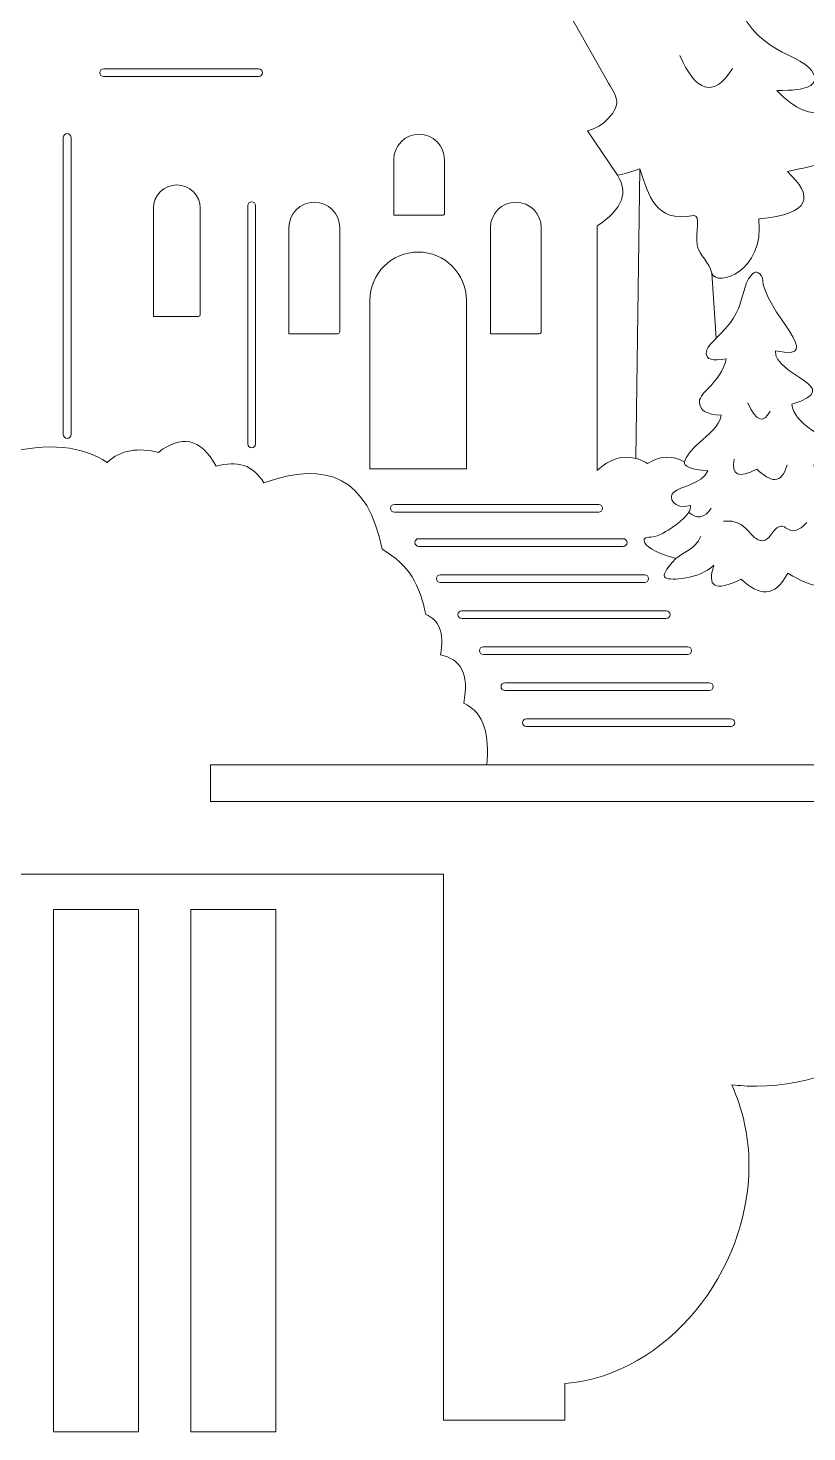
# Model space of a CAD drawing. Header units: centimetres. Extents: x -43.7 to 26.8, y -16.3 to 6.4.
# Drawn here: x -14.14 to -7.73, y -16.2 to -4.64 of the extents above; entities that cross this region are included whole.
import ezdxf

# ---------------------------------------------------------------- set-up
doc = ezdxf.new("R2010")
doc.units = ezdxf.units.CM
doc.header["$MEASUREMENT"] = 0
doc.layers.add('layer 1', color=7, linetype='Continuous')

msp = doc.modelspace()

# ---------------------------------------------------------------- linework, layer by layer
at = {"layer": 'layer 1', "color": 250, "lineweight": 9}
for points, knots in [([(-7.13619, -10.70482), (-7.08694, -10.60041), (-7.07015, -10.50049), (-7.0832, -10.4047), (-7.0832, -10.4047), (-7.11152, -10.19687), (-7.28037, -10.00849), (-7.56307, -9.8359), (-7.56307, -9.8359), (-7.228, -9.73924), (-7.02842, -9.59238), (-7.14502, -9.32841), (-7.14502, -9.32841), (-6.54211, -8.73425), (-6.83164, -8.44119), (-7.62714, -8.31692), (-7.62714, -8.31692), (-7.64988, -8.29045), (-7.66471, -8.26308), (-7.66791, -8.23271), (-7.66791, -8.23271), (-7.50252, -8.21709), (-7.46932, -8.1709), (-7.49813, -8.11039), (-7.49813, -8.11039), (-7.55072, -7.9999), (-7.83873, -7.9059), (-7.84908, -7.73427), (-7.84908, -7.73427), (-7.39026, -7.59326), (-8.00174, -7.50117), (-7.98484, -7.29525), (-7.98484, -7.29525), (-7.54148, -7.38919), (-8.08574, -6.97326), (-8.09258, -6.69413), (-8.09258, -6.69413), (-8.12223, -6.63786), (-8.15336, -6.63484), (-8.18564, -6.67378), (-8.18564, -6.67378), (-8.24743, -6.74832), (-8.24994, -6.85813), (-8.29207, -6.95112), (-8.29207, -6.95112), (-8.34309, -7.06372), (-8.41459, -7.13351), (-8.47367, -7.19191), (-8.47367, -7.19191), (-8.47367, -7.19191), (-8.50882, -6.65647), (-8.50882, -6.65647), (-8.50882, -6.65647), (-8.46732, -6.77253), (-8.0739, -6.64626), (-8.12236, -6.20923), (-8.12236, -6.20923), (-7.68177, -6.16717), (-7.67122, -6.02047), (-7.88686, -5.81874), (-7.88686, -5.81874), (-7.48783, -5.73701), (-7.22957, -5.65054), (-7.09393, -5.56247), (-7.09393, -5.56247), (-6.87348, -5.41936), (-6.99505, -5.20085), (-7.21278, -5.2419), (-7.21278, -5.2419), (-7.45481, -5.28751), (-7.67426, -5.48012), (-7.97389, -5.15103), (-7.97389, -5.15103), (-7.70873, -5.15631), (-7.63879, -5.103), (-7.6687, -5.01973), (-7.6687, -5.01973), (-7.73065, -4.84726), (-8.23187, -4.83771), (-8.29256, -4.37088), (-8.29256, -4.37088), (-7.90372, -4.58612), (-7.59962, -4.54456), (-7.49249, -4.50158), (-7.49249, -4.50158), (-7.38949, -4.46027), (-7.43712, -4.33725), (-7.64447, -4.12761), (-7.64447, -4.12761), (-6.48423, -4.48449), (-6.71468, -3.78945), (-6.78239, -3.70029), (-6.78239, -3.70029), (-6.91197, -3.52965), (-7.62836, -4.02349), (-8.10102, -3.34166), (-8.10102, -3.34166), (-7.88355, -3.30783), (-7.77935, -3.24908), (-7.75195, -3.17343), (-7.75195, -3.17343), (-7.68399, -2.98582), (-8.24431, -3.2313), (-8.40874, -2.42127), (-8.40874, -2.42127), (-8.24277, -2.5167), (-8.11509, -2.49633), (-8.036, -2.32903), (-8.036, -2.32903), (-7.85675, -2.53456), (-7.61935, -2.55841), (-7.56383, -2.51461), (-7.56383, -2.51461), (-7.51505, -2.47612), (-7.68495, -2.29564), (-7.68587, -2.12071), (-7.68587, -2.12071), (-6.96817, -2.59138), (-6.96329, -2.0568), (-7.0572, -1.92287), (-7.0572, -1.92287), (-7.24908, -1.64923), (-7.85615, -2.18352), (-8.59817, -0.9482), (-8.59817, -0.9482), (-8.4549, -1.00989), (-8.35661, -1.01257), (-8.35399, -0.88973), (-8.35399, -0.88973), (-8.06761, -0.89823), (-7.99079, -0.83385), (-8.02242, -0.73175), (-8.02242, -0.73175), (-8.08919, -0.51635), (-8.56444, -0.74054), (-8.72196, 0.08813), (-8.72196, 0.08813), (-8.57914, 0.05173), (-8.50474, 0.07192), (-8.47664, 0.13041), (-8.47664, 0.13041), (-8.3744, 0.34328), (-8.94628, 0.38753), (-8.94312, 1.40864), (-8.94312, 1.40864), (-8.95485, 1.70993), (-8.9966, 1.9103), (-9.03772, 2.02707), (-9.03772, 2.02707), (-9.03772, 2.02707), (-8.38812, 2.71274), (-8.38812, 2.71274), (-8.38812, 2.71274), (-8.38812, 2.71274), (-8.03247, 2.27125), (-8.03247, 2.27125), (-8.03247, 2.27125), (-8.01847, 2.25388), (-7.9957, 2.24791), (-7.97498, 2.25619), (-7.97498, 2.25619), (-7.95426, 2.26447), (-7.94187, 2.28448), (-7.9437, 2.30672), (-7.9437, 2.30672), (-7.9437, 2.30672), (-7.98932, 2.86159), (-7.98932, 2.86159), (-7.98932, 2.86159), (-7.98932, 2.86159), (-6.76675, 2.79913), (-6.76675, 2.79913), (-6.76675, 2.79913), (-6.74545, 2.79804), (-6.72666, 2.80974), (-6.71825, 2.82934), (-6.71825, 2.82934), (-6.70984, 2.84894), (-6.7143, 2.87063), (-6.72977, 2.88532), (-6.72977, 2.88532), (-6.72977, 2.88532), (-7.62331, 3.73385), (-7.62331, 3.73385), (-7.62331, 3.73385), (-7.62331, 3.73385), (-7.17716, 4.09325), (-7.17716, 4.09325), (-7.17716, 4.09325), (-7.15979, 4.10725), (-7.15382, 4.13002), (-7.1621, 4.15074), (-7.1621, 4.15074), (-7.17038, 4.17146), (-7.19039, 4.18385), (-7.21263, 4.18202), (-7.21263, 4.18202), (-7.21263, 4.18202), (-7.7836, 4.13507), (-7.7836, 4.13507), (-7.7836, 4.13507), (-7.7836, 4.13507), (-7.72073, 5.36569), (-7.72073, 5.36569), (-7.72073, 5.36569), (-7.71964, 5.38699), (-7.73134, 5.40578), (-7.75094, 5.41419), (-7.75094, 5.41419), (-7.77055, 5.4226), (-7.79223, 5.41814), (-7.80692, 5.40267), (-7.80692, 5.40267), (-7.80692, 5.40267), (-8.64988, 4.51499), (-8.64988, 4.51499), (-8.64988, 4.51499), (-8.64988, 4.51499), (-8.99916, 4.94856), (-8.99916, 4.94856), (-8.99916, 4.94856), (-9.01316, 4.96593), (-9.03593, 4.9719), (-9.05665, 4.96362), (-9.05665, 4.96362), (-9.07737, 4.95534), (-9.08976, 4.93533), (-9.08793, 4.91309), (-9.08793, 4.91309), (-9.08793, 4.91309), (-9.07605, 4.76867), (-9.07605, 4.76867), (-9.07605, 4.76867), (-9.51123, 5.35086), (-10.35976, 5.61672), (-10.9737, 5.14786), (-10.9737, 5.14786), (-11.15859, 5.79173), (-11.75188, 6.26284), (-12.45522, 6.26284), (-12.45522, 6.26284), (-12.99052, 6.26284), (-13.46207, 5.98993), (-13.73834, 5.57568), (-13.73834, 5.57568), (-14.00209, 6.04649), (-14.50581, 6.3647), (-15.08386, 6.3647), (-15.08386, 6.3647), (-15.70966, 6.3647), (-16.24834, 5.99171), (-16.48973, 5.45593), (-16.48973, 5.45593), (-16.7554, 5.67334), (-17.09503, 5.80378), (-17.46512, 5.80378), (-17.46512, 5.80378), (-18.19299, 5.80378), (-18.803, 5.2992), (-18.96447, 4.62076), (-18.96447, 4.62076), (-19.19238, 4.75385), (-19.45756, 4.83011), (-19.74054, 4.83011), (-19.74054, 4.83011), (-20.57168, 4.83011), (-21.24915, 4.1722), (-21.28059, 3.34874), (-21.28059, 3.34874), (-21.3891, 3.37194), (-21.50168, 3.38416), (-21.61711, 3.38416), (-21.61711, 3.38416), (-22.50153, 3.38416), (-23.21849, 2.6672), (-23.21849, 1.78276), (-23.21849, 1.78276), (-23.21849, 1.60683), (-23.19012, 1.43752), (-23.13771, 1.27918), (-23.13771, 1.27918), (-23.9828, 1.23521), (-24.65451, 0.53605), (-24.65451, -0.32002), (-24.65451, -0.32002), (-24.65451, -0.56837), (-24.59797, -0.80353), (-24.49707, -1.0133), (-24.49707, -1.0133), (-25.0233, -1.2757), (-25.38477, -1.81927), (-25.38477, -2.44727), (-25.38477, -2.44727), (-25.38477, -2.89675), (-25.19958, -3.30299), (-24.90135, -3.59383), (-24.90135, -3.59383), (-25.28564, -3.8923), (-25.53293, -4.35882), (-25.53293, -4.88311), (-25.53293, -4.88311), (-25.53293, -5.42692), (-25.26686, -5.9086), (-24.85781, -6.20504), (-24.85781, -6.20504), (-25.10595, -6.49124), (-25.25612, -6.86473), (-25.25612, -7.27329), (-25.25612, -7.27329), (-25.25612, -7.95811), (-24.83419, -8.54438), (-24.23611, -8.78631), (-24.23611, -8.78631), (-24.38639, -9.03321), (-24.47295, -9.32319), (-24.47295, -9.63338), (-24.47295, -9.63338), (-24.47295, -10.50306), (-23.79247, -11.2138), (-22.93491, -11.26222), (-22.93491, -11.26222), (-22.98525, -11.41933), (-23.01244, -11.5868), (-23.01244, -11.76063), (-23.01244, -11.76063), (-23.01244, -12.66167), (-22.28201, -13.3921), (-21.38097, -13.3921), (-21.38097, -13.3921), (-21.30001, -13.3921), (-21.22042, -13.3862), (-21.14263, -13.37482), (-21.14263, -13.37482), (-21.06519, -14.20379), (-20.36751, -14.85261), (-19.5183, -14.85261), (-19.5183, -14.85261), (-19.2927, -14.85261), (-19.07779, -14.80682), (-18.88237, -14.72404), (-18.88237, -14.72404), (-18.75287, -15.20729), (-18.40701, -15.60205), (-17.95497, -15.7981), (-17.95497, -15.7981), (-17.95497, -15.7981), (-17.95497, -16.0981), (-17.95497, -16.0981), (-17.95497, -16.0981), (-17.95497, -16.0981), (-16.95497, -16.0981), (-16.95497, -16.0981), (-16.95497, -16.0981), (-16.95497, -16.0981), (-16.95497, -15.7981), (-16.95497, -15.7981), (-16.95497, -15.7981), (-16.95497, -15.7981), (-16.95497, -11.60482), (-16.95497, -11.60482), (-16.95497, -11.60482), (-16.95497, -11.60482), (-10.71826, -11.60482), (-10.71826, -11.60482), (-10.71826, -11.60482), (-10.71826, -11.60482), (-10.71826, -15.7981), (-10.71826, -15.7981), (-10.71826, -15.7981), (-10.71826, -15.7981), (-10.71826, -16.0981), (-10.71826, -16.0981), (-10.71826, -16.0981), (-10.71826, -16.0981), (-9.71826, -16.0981), (-9.71826, -16.0981), (-9.71826, -16.0981), (-9.71826, -16.0981), (-9.71826, -15.7981), (-9.71826, -15.7981), (-9.71826, -15.7981), (-8.87058, -15.7267), (-8.20304, -14.86689), (-8.20304, -14.00429), (-8.20304, -14.00429), (-8.20304, -13.76661), (-8.25387, -13.54079), (-8.34524, -13.33713), (-8.34524, -13.33713), (-8.2784, -13.34546), (-8.2103, -13.34977), (-8.1412, -13.34977), (-8.1412, -13.34977), (-7.24014, -13.34977), (-6.50971, -12.61934), (-6.50971, -11.71828), (-6.50971, -11.71828), (-6.50971, -11.46243), (-6.56861, -11.22034), (-6.67357, -11.00482), (-6.67357, -11.00482), (-6.67357, -11.00482), (-12.63609, -11.00482), (-12.63609, -11.00482), (-12.63609, -11.00482), (-12.63609, -11.00482), (-12.63609, -10.70482), (-12.63609, -10.70482), (-12.63609, -10.70482), (-12.63609, -10.70482), (-7.13619, -10.70482), (-7.13619, -10.70482)], [0, 0, 0, 0, 0.00961538, 0.00961538, 0.00961538, 0.00961538, 0.01923077, 0.01923077, 0.01923077, 0.01923077, 0.02884615, 0.02884615, 0.02884615, 0.02884615, 0.03846154, 0.03846154, 0.03846154, 0.03846154, 0.04807692, 0.04807692, 0.04807692, 0.04807692, 0.05769231, 0.05769231, 0.05769231, 0.05769231, 0.06730769, 0.06730769, 0.06730769, 0.06730769, 0.07692308, 0.07692308, 0.07692308, 0.07692308, 0.08653846, 0.08653846, 0.08653846, 0.08653846, 0.09615385, 0.09615385, 0.09615385, 0.09615385, 0.10576923, 0.10576923, 0.10576923, 0.10576923, 0.11538462, 0.11538462, 0.11538462, 0.11538462, 0.125, 0.125, 0.125, 0.125, 0.13461538, 0.13461538, 0.13461538, 0.13461538, 0.14423077, 0.14423077, 0.14423077, 0.14423077, 0.15384615, 0.15384615, 0.15384615, 0.15384615, 0.16346154, 0.16346154, 0.16346154, 0.16346154, 0.17307692, 0.17307692, 0.17307692, 0.17307692, 0.18269231, 0.18269231, 0.18269231, 0.18269231, 0.19230769, 0.19230769, 0.19230769, 0.19230769, 0.20192308, 0.20192308, 0.20192308, 0.20192308, 0.21153846, 0.21153846, 0.21153846, 0.21153846, 0.22115385, 0.22115385, 0.22115385, 0.22115385, 0.23076923, 0.23076923, 0.23076923, 0.23076923, 0.24038462, 0.24038462, 0.24038462, 0.24038462, 0.25, 0.25, 0.25, 0.25, 0.25961538, 0.25961538, 0.25961538, 0.25961538, 0.26923077, 0.26923077, 0.26923077, 0.26923077, 0.27884615, 0.27884615, 0.27884615, 0.27884615, 0.28846154, 0.28846154, 0.28846154, 0.28846154, 0.29807692, 0.29807692, 0.29807692, 0.29807692, 0.30769231, 0.30769231, 0.30769231, 0.30769231, 0.31730769, 0.31730769, 0.31730769, 0.31730769, 0.32692308, 0.32692308, 0.32692308, 0.32692308, 0.33653846, 0.33653846, 0.33653846, 0.33653846, 0.34615385, 0.34615385, 0.34615385, 0.34615385, 0.35576923, 0.35576923, 0.35576923, 0.35576923, 0.36538462, 0.36538462, 0.36538462, 0.36538462, 0.375, 0.375, 0.375, 0.375, 0.38461538, 0.38461538, 0.38461538, 0.38461538, 0.39423077, 0.39423077, 0.39423077, 0.39423077, 0.40384615, 0.40384615, 0.40384615, 0.40384615, 0.41346154, 0.41346154, 0.41346154, 0.41346154, 0.42307692, 0.42307692, 0.42307692, 0.42307692, 0.43269231, 0.43269231, 0.43269231, 0.43269231, 0.44230769, 0.44230769, 0.44230769, 0.44230769, 0.45192308, 0.45192308, 0.45192308, 0.45192308, 0.46153846, 0.46153846, 0.46153846, 0.46153846, 0.47115385, 0.47115385, 0.47115385, 0.47115385, 0.48076923, 0.48076923, 0.48076923, 0.48076923, 0.49038462, 0.49038462, 0.49038462, 0.49038462, 0.5, 0.5, 0.5, 0.5, 0.50961538, 0.50961538, 0.50961538, 0.50961538, 0.51923077, 0.51923077, 0.51923077, 0.51923077, 0.52884615, 0.52884615, 0.52884615, 0.52884615, 0.53846154, 0.53846154, 0.53846154, 0.53846154, 0.54807692, 0.54807692, 0.54807692, 0.54807692, 0.55769231, 0.55769231, 0.55769231, 0.55769231, 0.56730769, 0.56730769, 0.56730769, 0.56730769, 0.57692308, 0.57692308, 0.57692308, 0.57692308, 0.58653846, 0.58653846, 0.58653846, 0.58653846, 0.59615385, 0.59615385, 0.59615385, 0.59615385, 0.60576923, 0.60576923, 0.60576923, 0.60576923, 0.61538462, 0.61538462, 0.61538462, 0.61538462, 0.625, 0.625, 0.625, 0.625, 0.63461538, 0.63461538, 0.63461538, 0.63461538, 0.64423077, 0.64423077, 0.64423077, 0.64423077, 0.65384615, 0.65384615, 0.65384615, 0.65384615, 0.66346154, 0.66346154, 0.66346154, 0.66346154, 0.67307692, 0.67307692, 0.67307692, 0.67307692, 0.68269231, 0.68269231, 0.68269231, 0.68269231, 0.69230769, 0.69230769, 0.69230769, 0.69230769, 0.70192308, 0.70192308, 0.70192308, 0.70192308, 0.71153846, 0.71153846, 0.71153846, 0.71153846, 0.72115385, 0.72115385, 0.72115385, 0.72115385, 0.73076923, 0.73076923, 0.73076923, 0.73076923, 0.74038462, 0.74038462, 0.74038462, 0.74038462, 0.75, 0.75, 0.75, 0.75, 0.75961538, 0.75961538, 0.75961538, 0.75961538, 0.76923077, 0.76923077, 0.76923077, 0.76923077, 0.77884615, 0.77884615, 0.77884615, 0.77884615, 0.78846154, 0.78846154, 0.78846154, 0.78846154, 0.79807692, 0.79807692, 0.79807692, 0.79807692, 0.80769231, 0.80769231, 0.80769231, 0.80769231, 0.81730769, 0.81730769, 0.81730769, 0.81730769, 0.82692308, 0.82692308, 0.82692308, 0.82692308, 0.83653846, 0.83653846, 0.83653846, 0.83653846, 0.84615385, 0.84615385, 0.84615385, 0.84615385, 0.85576923, 0.85576923, 0.85576923, 0.85576923, 0.86538462, 0.86538462, 0.86538462, 0.86538462, 0.875, 0.875, 0.875, 0.875, 0.88461538, 0.88461538, 0.88461538, 0.88461538, 0.89423077, 0.89423077, 0.89423077, 0.89423077, 0.90384615, 0.90384615, 0.90384615, 0.90384615, 0.91346154, 0.91346154, 0.91346154, 0.91346154, 0.92307692, 0.92307692, 0.92307692, 0.92307692, 0.93269231, 0.93269231, 0.93269231, 0.93269231, 0.94230769, 0.94230769, 0.94230769, 0.94230769, 0.95192308, 0.95192308, 0.95192308, 0.95192308, 0.96153846, 0.96153846, 0.96153846, 0.96153846, 0.97115385, 0.97115385, 0.97115385, 0.97115385, 0.98076923, 0.98076923, 0.98076923, 0.98076923, 1, 1, 1, 1]), ([(-13.51655, -4.97294), (-13.51655, -4.97294), (-12.24126, -4.97294), (-12.24126, -4.97294), (-12.24126, -4.97294), (-12.22364, -4.97294), (-12.20926, -4.98732), (-12.20926, -5.00494), (-12.20926, -5.00494), (-12.20926, -5.02256), (-12.22364, -5.03694), (-12.24126, -5.03694), (-12.24126, -5.03694), (-12.24126, -5.03694), (-13.51655, -5.03694), (-13.51655, -5.03694), (-13.51655, -5.03694), (-13.53417, -5.03694), (-13.54855, -5.02256), (-13.54855, -5.00494), (-13.54855, -5.00494), (-13.54855, -4.98732), (-13.53417, -4.97294), (-13.51655, -4.97294)], [0, 0, 0, 0, 0.14285714, 0.14285714, 0.14285714, 0.14285714, 0.28571429, 0.28571429, 0.28571429, 0.28571429, 0.42857143, 0.42857143, 0.42857143, 0.42857143, 0.57142857, 0.57142857, 0.57142857, 0.57142857, 0.71428571, 0.71428571, 0.71428571, 0.71428571, 1, 1, 1, 1]), ([(-13.78509, -5.53902), (-13.78509, -5.53902), (-13.78509, -7.98377), (-13.78509, -7.98377), (-13.78509, -7.98377), (-13.78509, -8.00139), (-13.79947, -8.01577), (-13.81709, -8.01577), (-13.81709, -8.01577), (-13.83471, -8.01577), (-13.84909, -8.00139), (-13.84909, -7.98377), (-13.84909, -7.98377), (-13.84909, -7.98377), (-13.84909, -5.53902), (-13.84909, -5.53902), (-13.84909, -5.53902), (-13.84909, -5.5214), (-13.83471, -5.50702), (-13.81709, -5.50702), (-13.81709, -5.50702), (-13.79947, -5.50702), (-13.78509, -5.5214), (-13.78509, -5.53902)], [0, 0, 0, 0, 0.14285714, 0.14285714, 0.14285714, 0.14285714, 0.28571429, 0.28571429, 0.28571429, 0.28571429, 0.42857143, 0.42857143, 0.42857143, 0.42857143, 0.57142857, 0.57142857, 0.57142857, 0.57142857, 0.71428571, 0.71428571, 0.71428571, 0.71428571, 1, 1, 1, 1]), ([(-10.91935, -5.51245), (-10.91935, -5.51245), (-10.91935, -5.51245), (-10.91935, -5.51245), (-10.91935, -5.51245), (-10.80438, -5.51245), (-10.71033, -5.6065), (-10.71033, -5.72147), (-10.71033, -5.72147), (-10.71033, -5.72147), (-10.71033, -6.16373), (-10.71033, -6.16373), (-10.71033, -6.16373), (-10.71033, -6.17246), (-10.71747, -6.1796), (-10.7262, -6.1796), (-10.7262, -6.1796), (-10.7262, -6.1796), (-11.12837, -6.1796), (-11.12837, -6.1796), (-11.12837, -6.1796), (-11.12837, -6.1796), (-11.12837, -5.72147), (-11.12837, -5.72147), (-11.12837, -5.72147), (-11.12837, -5.6065), (-11.03432, -5.51245), (-10.91935, -5.51245)], [0, 0, 0, 0, 0.125, 0.125, 0.125, 0.125, 0.25, 0.25, 0.25, 0.25, 0.375, 0.375, 0.375, 0.375, 0.5, 0.5, 0.5, 0.5, 0.625, 0.625, 0.625, 0.625, 0.75, 0.75, 0.75, 0.75, 1, 1, 1, 1]), ([(-9.1341, -8.18093), (-9.1341, -8.18093), (-9.10141, -5.79755), (-9.10141, -5.79755), (-9.10141, -5.79755), (-9.16883, -5.82078), (-9.23049, -5.83781), (-9.28688, -5.84949), (-9.28688, -5.84949), (-9.23992, -5.92035), (-9.23138, -5.98718), (-9.25359, -6.05075), (-9.25359, -6.05075), (-9.28014, -6.12676), (-9.35066, -6.19815), (-9.45205, -6.26628), (-9.45205, -6.26628), (-9.45205, -6.26628), (-9.45205, -8.27911), (-9.45205, -8.27911), (-9.45205, -8.27911), (-9.35389, -8.1888), (-9.24869, -8.14946), (-9.1341, -8.18093)], [0, 0, 0, 0, 0.14285714, 0.14285714, 0.14285714, 0.14285714, 0.28571429, 0.28571429, 0.28571429, 0.28571429, 0.42857143, 0.42857143, 0.42857143, 0.42857143, 0.57142857, 0.57142857, 0.57142857, 0.57142857, 0.71428571, 0.71428571, 0.71428571, 0.71428571, 1, 1, 1, 1]), ([(-12.91432, -5.92871), (-12.91432, -5.92871), (-12.91431, -5.92871), (-12.91431, -5.92871), (-12.91431, -5.92871), (-12.80808, -5.92871), (-12.72117, -6.01561), (-12.72117, -6.12185), (-12.72117, -6.12185), (-12.72117, -6.12185), (-12.72117, -6.99744), (-12.72117, -6.99744), (-12.72117, -6.99744), (-12.72117, -7.00551), (-12.72776, -7.0121), (-12.73583, -7.0121), (-12.73583, -7.0121), (-12.73583, -7.0121), (-13.10746, -7.0121), (-13.10746, -7.0121), (-13.10746, -7.0121), (-13.10746, -7.0121), (-13.10746, -6.12185), (-13.10746, -6.12185), (-13.10746, -6.12185), (-13.10746, -6.01561), (-13.02055, -5.92871), (-12.91432, -5.92871)], [0, 0, 0, 0, 0.125, 0.125, 0.125, 0.125, 0.25, 0.25, 0.25, 0.25, 0.375, 0.375, 0.375, 0.375, 0.5, 0.5, 0.5, 0.5, 0.625, 0.625, 0.625, 0.625, 0.75, 0.75, 0.75, 0.75, 1, 1, 1, 1]), ([(-12.26584, -6.09977), (-12.26584, -6.09977), (-12.26584, -8.06127), (-12.26584, -8.06127), (-12.26584, -8.06127), (-12.26584, -8.07889), (-12.28022, -8.09327), (-12.29784, -8.09327), (-12.29784, -8.09327), (-12.31546, -8.09327), (-12.32984, -8.07889), (-12.32984, -8.06127), (-12.32984, -8.06127), (-12.32984, -8.06127), (-12.32984, -6.09977), (-12.32984, -6.09977), (-12.32984, -6.09977), (-12.32984, -6.08215), (-12.31546, -6.06777), (-12.29784, -6.06777), (-12.29784, -6.06777), (-12.28022, -6.06777), (-12.26584, -6.08215), (-12.26584, -6.09977)], [0, 0, 0, 0, 0.14285714, 0.14285714, 0.14285714, 0.14285714, 0.28571429, 0.28571429, 0.28571429, 0.28571429, 0.42857143, 0.42857143, 0.42857143, 0.42857143, 0.57142857, 0.57142857, 0.57142857, 0.57142857, 0.71428571, 0.71428571, 0.71428571, 0.71428571, 1, 1, 1, 1]), ([(-11.7819, -6.07126), (-11.7819, -6.07126), (-11.7819, -6.07126), (-11.7819, -6.07126), (-11.7819, -6.07126), (-11.66693, -6.07126), (-11.57288, -6.16531), (-11.57288, -6.28028), (-11.57288, -6.28028), (-11.57288, -6.28028), (-11.57288, -7.13878), (-11.57288, -7.13878), (-11.57288, -7.13878), (-11.57288, -7.14751), (-11.58002, -7.15465), (-11.58875, -7.15465), (-11.58875, -7.15465), (-11.58875, -7.15465), (-11.99092, -7.15465), (-11.99092, -7.15465), (-11.99092, -7.15465), (-11.99092, -7.15465), (-11.99092, -6.28028), (-11.99092, -6.28028), (-11.99092, -6.28028), (-11.99092, -6.16531), (-11.89687, -6.07126), (-11.7819, -6.07126)], [0, 0, 0, 0, 0.125, 0.125, 0.125, 0.125, 0.25, 0.25, 0.25, 0.25, 0.375, 0.375, 0.375, 0.375, 0.5, 0.5, 0.5, 0.5, 0.625, 0.625, 0.625, 0.625, 0.75, 0.75, 0.75, 0.75, 1, 1, 1, 1]), ([(-10.12296, -6.07126), (-10.12296, -6.07126), (-10.12296, -6.07126), (-10.12296, -6.07126), (-10.12296, -6.07126), (-10.00799, -6.07126), (-9.91394, -6.16531), (-9.91394, -6.28028), (-9.91394, -6.28028), (-9.91394, -6.28028), (-9.91394, -7.13878), (-9.91394, -7.13878), (-9.91394, -7.13878), (-9.91394, -7.14751), (-9.92108, -7.15465), (-9.92981, -7.15465), (-9.92981, -7.15465), (-9.92981, -7.15465), (-10.33198, -7.15465), (-10.33198, -7.15465), (-10.33198, -7.15465), (-10.33198, -7.15465), (-10.33198, -6.28028), (-10.33198, -6.28028), (-10.33198, -6.28028), (-10.33198, -6.16531), (-10.23793, -6.07126), (-10.12296, -6.07126)], [0, 0, 0, 0, 0.125, 0.125, 0.125, 0.125, 0.25, 0.25, 0.25, 0.25, 0.375, 0.375, 0.375, 0.375, 0.5, 0.5, 0.5, 0.5, 0.625, 0.625, 0.625, 0.625, 0.75, 0.75, 0.75, 0.75, 1, 1, 1, 1]), ([(-10.9273, -6.48181), (-10.9273, -6.48181), (-10.92729, -6.48181), (-10.92729, -6.48181), (-10.92729, -6.48181), (-10.70901, -6.48181), (-10.53042, -6.6604), (-10.53042, -6.87868), (-10.53042, -6.87868), (-10.53042, -6.87868), (-10.53042, -8.26655), (-10.53042, -8.26655), (-10.53042, -8.26655), (-10.53042, -8.26655), (-11.32417, -8.26655), (-11.32417, -8.26655), (-11.32417, -8.26655), (-11.32417, -8.26655), (-11.32417, -6.87868), (-11.32417, -6.87868), (-11.32417, -6.87868), (-11.32417, -6.6604), (-11.14558, -6.48181), (-10.9273, -6.48181)], [0, 0, 0, 0, 0.14285714, 0.14285714, 0.14285714, 0.14285714, 0.28571429, 0.28571429, 0.28571429, 0.28571429, 0.42857143, 0.42857143, 0.42857143, 0.42857143, 0.57142857, 0.57142857, 0.57142857, 0.57142857, 0.71428571, 0.71428571, 0.71428571, 0.71428571, 1, 1, 1, 1]), ([(-11.12309, -8.55956), (-11.12309, -8.55956), (-9.44034, -8.55956), (-9.44034, -8.55956), (-9.44034, -8.55956), (-9.42272, -8.55956), (-9.40834, -8.57394), (-9.40834, -8.59156), (-9.40834, -8.59156), (-9.40834, -8.60918), (-9.42272, -8.62356), (-9.44034, -8.62356), (-9.44034, -8.62356), (-9.44034, -8.62356), (-11.12309, -8.62356), (-11.12309, -8.62356), (-11.12309, -8.62356), (-11.14071, -8.62356), (-11.15509, -8.60918), (-11.15509, -8.59156), (-11.15509, -8.59156), (-11.15509, -8.57394), (-11.14071, -8.55956), (-11.12309, -8.55956)], [0, 0, 0, 0, 0.14285714, 0.14285714, 0.14285714, 0.14285714, 0.28571429, 0.28571429, 0.28571429, 0.28571429, 0.42857143, 0.42857143, 0.42857143, 0.42857143, 0.57142857, 0.57142857, 0.57142857, 0.57142857, 0.71428571, 0.71428571, 0.71428571, 0.71428571, 1, 1, 1, 1]), ([(-10.92201, -8.8418), (-10.92201, -8.8418), (-9.23926, -8.8418), (-9.23926, -8.8418), (-9.23926, -8.8418), (-9.22164, -8.8418), (-9.20726, -8.85618), (-9.20726, -8.8738), (-9.20726, -8.8738), (-9.20726, -8.89142), (-9.22164, -8.9058), (-9.23926, -8.9058), (-9.23926, -8.9058), (-9.23926, -8.9058), (-10.92201, -8.9058), (-10.92201, -8.9058), (-10.92201, -8.9058), (-10.93963, -8.9058), (-10.95401, -8.89142), (-10.95401, -8.8738), (-10.95401, -8.8738), (-10.95401, -8.85618), (-10.93963, -8.8418), (-10.92201, -8.8418)], [0, 0, 0, 0, 0.14285714, 0.14285714, 0.14285714, 0.14285714, 0.28571429, 0.28571429, 0.28571429, 0.28571429, 0.42857143, 0.42857143, 0.42857143, 0.42857143, 0.57142857, 0.57142857, 0.57142857, 0.57142857, 0.71428571, 0.71428571, 0.71428571, 0.71428571, 1, 1, 1, 1]), ([(-10.74474, -9.13832), (-10.74474, -9.13832), (-9.06199, -9.13832), (-9.06199, -9.13832), (-9.06199, -9.13832), (-9.04437, -9.13832), (-9.02999, -9.1527), (-9.02999, -9.17032), (-9.02999, -9.17032), (-9.02999, -9.18794), (-9.04437, -9.20232), (-9.06199, -9.20232), (-9.06199, -9.20232), (-9.06199, -9.20232), (-10.74474, -9.20232), (-10.74474, -9.20232), (-10.74474, -9.20232), (-10.76236, -9.20232), (-10.77674, -9.18794), (-10.77674, -9.17032), (-10.77674, -9.17032), (-10.77674, -9.1527), (-10.76236, -9.13832), (-10.74474, -9.13832)], [0, 0, 0, 0, 0.14285714, 0.14285714, 0.14285714, 0.14285714, 0.28571429, 0.28571429, 0.28571429, 0.28571429, 0.42857143, 0.42857143, 0.42857143, 0.42857143, 0.57142857, 0.57142857, 0.57142857, 0.57142857, 0.71428571, 0.71428571, 0.71428571, 0.71428571, 1, 1, 1, 1]), ([(-10.56747, -9.43484), (-10.56747, -9.43484), (-8.88472, -9.43484), (-8.88472, -9.43484), (-8.88472, -9.43484), (-8.8671, -9.43484), (-8.85272, -9.44922), (-8.85272, -9.46684), (-8.85272, -9.46684), (-8.85272, -9.48446), (-8.8671, -9.49884), (-8.88472, -9.49884), (-8.88472, -9.49884), (-8.88472, -9.49884), (-10.56747, -9.49884), (-10.56747, -9.49884), (-10.56747, -9.49884), (-10.58509, -9.49884), (-10.59947, -9.48446), (-10.59947, -9.46684), (-10.59947, -9.46684), (-10.59947, -9.44922), (-10.58509, -9.43484), (-10.56747, -9.43484)], [0, 0, 0, 0, 0.14285714, 0.14285714, 0.14285714, 0.14285714, 0.28571429, 0.28571429, 0.28571429, 0.28571429, 0.42857143, 0.42857143, 0.42857143, 0.42857143, 0.57142857, 0.57142857, 0.57142857, 0.57142857, 0.71428571, 0.71428571, 0.71428571, 0.71428571, 1, 1, 1, 1]), ([(-10.3902, -9.73136), (-10.3902, -9.73136), (-8.70745, -9.73136), (-8.70745, -9.73136), (-8.70745, -9.73136), (-8.68983, -9.73136), (-8.67545, -9.74574), (-8.67545, -9.76336), (-8.67545, -9.76336), (-8.67545, -9.78098), (-8.68983, -9.79536), (-8.70745, -9.79536), (-8.70745, -9.79536), (-8.70745, -9.79536), (-10.3902, -9.79536), (-10.3902, -9.79536), (-10.3902, -9.79536), (-10.40782, -9.79536), (-10.4222, -9.78098), (-10.4222, -9.76336), (-10.4222, -9.76336), (-10.4222, -9.74574), (-10.40782, -9.73136), (-10.3902, -9.73136)], [0, 0, 0, 0, 0.14285714, 0.14285714, 0.14285714, 0.14285714, 0.28571429, 0.28571429, 0.28571429, 0.28571429, 0.42857143, 0.42857143, 0.42857143, 0.42857143, 0.57142857, 0.57142857, 0.57142857, 0.57142857, 0.71428571, 0.71428571, 0.71428571, 0.71428571, 1, 1, 1, 1]), ([(-10.21293, -10.02788), (-10.21293, -10.02788), (-8.53018, -10.02788), (-8.53018, -10.02788), (-8.53018, -10.02788), (-8.51256, -10.02788), (-8.49818, -10.04226), (-8.49818, -10.05988), (-8.49818, -10.05988), (-8.49818, -10.0775), (-8.51256, -10.09188), (-8.53018, -10.09188), (-8.53018, -10.09188), (-8.53018, -10.09188), (-10.21293, -10.09188), (-10.21293, -10.09188), (-10.21293, -10.09188), (-10.23055, -10.09188), (-10.24493, -10.0775), (-10.24493, -10.05988), (-10.24493, -10.05988), (-10.24493, -10.04226), (-10.23055, -10.02788), (-10.21293, -10.02788)], [0, 0, 0, 0, 0.14285714, 0.14285714, 0.14285714, 0.14285714, 0.28571429, 0.28571429, 0.28571429, 0.28571429, 0.42857143, 0.42857143, 0.42857143, 0.42857143, 0.57142857, 0.57142857, 0.57142857, 0.57142857, 0.71428571, 0.71428571, 0.71428571, 0.71428571, 1, 1, 1, 1]), ([(-10.03566, -10.3244), (-10.03566, -10.3244), (-8.35291, -10.3244), (-8.35291, -10.3244), (-8.35291, -10.3244), (-8.33529, -10.3244), (-8.32091, -10.33878), (-8.32091, -10.3564), (-8.32091, -10.3564), (-8.32091, -10.37402), (-8.33529, -10.3884), (-8.35291, -10.3884), (-8.35291, -10.3884), (-8.35291, -10.3884), (-10.03566, -10.3884), (-10.03566, -10.3884), (-10.03566, -10.3884), (-10.05328, -10.3884), (-10.06766, -10.37402), (-10.06766, -10.3564), (-10.06766, -10.3564), (-10.06766, -10.33878), (-10.05328, -10.3244), (-10.03566, -10.3244)], [0, 0, 0, 0, 0.14285714, 0.14285714, 0.14285714, 0.14285714, 0.28571429, 0.28571429, 0.28571429, 0.28571429, 0.42857143, 0.42857143, 0.42857143, 0.42857143, 0.57142857, 0.57142857, 0.57142857, 0.57142857, 0.71428571, 0.71428571, 0.71428571, 0.71428571, 1, 1, 1, 1]), ([(-13.92957, -11.89572), (-13.92957, -11.89572), (-13.22957, -11.89572), (-13.22957, -11.89572), (-13.22957, -11.89572), (-13.22957, -11.89572), (-13.22957, -16.19572), (-13.22957, -16.19572), (-13.22957, -16.19572), (-13.22957, -16.19572), (-13.92957, -16.19572), (-13.92957, -16.19572), (-13.92957, -16.19572), (-13.92957, -16.19572), (-13.92957, -11.89572), (-13.92957, -11.89572)], [0, 0, 0, 0, 0.2, 0.2, 0.2, 0.2, 0.4, 0.4, 0.4, 0.4, 0.6, 0.6, 0.6, 0.6, 1, 1, 1, 1]), ([(-12.79791, -11.89572), (-12.79791, -11.89572), (-12.09791, -11.89572), (-12.09791, -11.89572), (-12.09791, -11.89572), (-12.09791, -11.89572), (-12.09791, -16.19572), (-12.09791, -16.19572), (-12.09791, -16.19572), (-12.09791, -16.19572), (-12.79791, -16.19572), (-12.79791, -16.19572), (-12.79791, -16.19572), (-12.79791, -16.19572), (-12.79791, -11.89572), (-12.79791, -11.89572)], [0, 0, 0, 0, 0.2, 0.2, 0.2, 0.2, 0.4, 0.4, 0.4, 0.4, 0.6, 0.6, 0.6, 0.6, 1, 1, 1, 1])]:
    msp.add_open_spline(points, degree=3, knots=knots, dxfattribs=at)
at = {"layer": 'layer 1', "color": 177, "lineweight": 9}
for points, knots in [([(-10.25064, -3.51297), (-10.25064, -3.51297), (-9.37418, -5.0664), (-9.37418, -5.0664), (-9.37418, -5.0664), (-9.29923, -5.19924), (-9.2377, -5.24969), (-9.36461, -5.38555), (-9.36461, -5.38555), (-9.40794, -5.43194), (-9.46445, -5.46417), (-9.53142, -5.4851), (-9.53142, -5.4851), (-9.53142, -5.4851), (-9.28688, -5.84949), (-9.28688, -5.84949)], [0, 0, 0, 0, 0.2, 0.2, 0.2, 0.2, 0.4, 0.4, 0.4, 0.4, 0.6, 0.6, 0.6, 0.6, 1, 1, 1, 1]), ([(-9.10141, -5.79755), (-9.02858, -6.0119), (-8.98217, -6.24248), (-8.65779, -6.18196), (-8.65779, -6.18196), (-8.59734, -6.17068), (-8.64622, -6.32985), (-8.62968, -6.42153), (-8.62968, -6.42153), (-8.61181, -6.52053), (-8.53026, -6.55657), (-8.50882, -6.65647)], [0, 0, 0, 0, 0.25, 0.25, 0.25, 0.25, 0.5, 0.5, 0.5, 0.5, 1, 1, 1, 1]), ([(-8.47006, -7.1882), (-8.51962, -7.23707), (-8.55639, -7.27392), (-8.55432, -7.31853), (-8.55432, -7.31853), (-8.55226, -7.36311), (-8.508, -7.38285), (-8.3917, -7.36005), (-8.3917, -7.36005), (-8.42979, -7.55725), (-8.61144, -7.6334), (-8.61131, -7.71514), (-8.61131, -7.71514), (-8.6112, -7.78197), (-8.55612, -7.82136), (-8.43149, -7.82603), (-8.43149, -7.82603), (-8.44649, -7.91962), (-8.5393, -7.98453), (-8.61462, -8.05204), (-8.61462, -8.05204), (-8.67836, -8.10917), (-8.72689, -8.17291), (-8.7333, -8.20881)], [0, 0, 0, 0, 0.14285714, 0.14285714, 0.14285714, 0.14285714, 0.28571429, 0.28571429, 0.28571429, 0.28571429, 0.42857143, 0.42857143, 0.42857143, 0.42857143, 0.57142857, 0.57142857, 0.57142857, 0.57142857, 0.71428571, 0.71428571, 0.71428571, 0.71428571, 1, 1, 1, 1]), ([(-16.92017, -8.15266), (-16.79756, -8.158), (-16.6735, -8.18357), (-16.54755, -8.23641), (-16.54755, -8.23641), (-16.36271, -8.12189), (-16.13617, -8.10752), (-15.8808, -8.16233), (-15.8808, -8.16233), (-15.60255, -8.0542), (-15.32999, -8.0482), (-15.06588, -8.19408), (-15.06588, -8.19408), (-14.81798, -8.05653), (-14.57997, -8.06699), (-14.34621, -8.14116), (-14.34621, -8.14116), (-13.96952, -8.04582), (-13.68928, -8.07777), (-13.48896, -8.21524), (-13.48896, -8.21524), (-13.37517, -8.1059), (-13.22953, -8.09217), (-13.06635, -8.13099)], [0, 0, 0, 0, 0.14285714, 0.14285714, 0.14285714, 0.14285714, 0.28571429, 0.28571429, 0.28571429, 0.28571429, 0.42857143, 0.42857143, 0.42857143, 0.42857143, 0.57142857, 0.57142857, 0.57142857, 0.57142857, 0.71428571, 0.71428571, 0.71428571, 0.71428571, 1, 1, 1, 1]), ([(-13.06635, -8.13099), (-12.88071, -7.98788), (-12.7193, -8.00802), (-12.5901, -8.24504), (-12.5901, -8.24504), (-12.41931, -8.19665), (-12.28464, -8.23261), (-12.19851, -8.38189), (-12.19851, -8.38189), (-11.67815, -8.19331), (-11.33598, -8.34237), (-11.22484, -8.92929), (-11.22484, -8.92929), (-10.99907, -9.05663), (-10.91087, -9.2296), (-10.86501, -9.46527), (-10.86501, -9.46527), (-10.75708, -9.50931), (-10.70949, -9.61371), (-10.74268, -9.79887), (-10.74268, -9.79887), (-10.58018, -9.83216), (-10.50301, -9.95079), (-10.55218, -10.19575), (-10.55218, -10.19575), (-10.3752, -10.27592), (-10.34103, -10.46831), (-10.36168, -10.70375)], [0, 0, 0, 0, 0.125, 0.125, 0.125, 0.125, 0.25, 0.25, 0.25, 0.25, 0.375, 0.375, 0.375, 0.375, 0.5, 0.5, 0.5, 0.5, 0.625, 0.625, 0.625, 0.625, 0.75, 0.75, 0.75, 0.75, 1, 1, 1, 1]), ([(-9.13374, -8.18103), (-9.10291, -8.18949), (-9.07138, -8.20306), (-9.0391, -8.22211), (-9.0391, -8.22211), (-8.92978, -8.15479), (-8.82853, -8.15618), (-8.7333, -8.20881)], [0, 0, 0, 0, 0.33333333, 0.33333333, 0.33333333, 0.33333333, 1, 1, 1, 1]), ([(-8.32556, -8.18625), (-8.34858, -8.31846), (-8.28828, -8.34788), (-8.1396, -8.26829), (-8.1396, -8.26829), (-8.02711, -8.37487), (-7.9338, -8.40387), (-7.88986, -8.23285)], [0, 0, 0, 0, 0.33333333, 0.33333333, 0.33333333, 0.33333333, 1, 1, 1, 1]), ([(-8.7333, -8.20881), (-8.73984, -8.24538), (-8.69274, -8.27035), (-8.54329, -8.28246), (-8.54329, -8.28246), (-8.59203, -8.39484), (-8.76563, -8.40854), (-8.82596, -8.46121), (-8.82596, -8.46121), (-8.86794, -8.49786), (-8.82849, -8.60755), (-8.68396, -8.56771), (-8.68396, -8.56771), (-8.67085, -8.64555), (-8.82588, -8.75198), (-8.93067, -8.80667), (-8.93067, -8.80667), (-9.00473, -8.84532), (-9.07264, -8.81404), (-9.06689, -8.85802), (-9.06689, -8.85802), (-9.06117, -8.90178), (-8.99053, -8.94991), (-8.80449, -9.00574), (-8.80449, -9.00574), (-8.89596, -9.09946), (-8.91746, -9.1475), (-8.89014, -9.16364), (-8.89014, -9.16364), (-8.84793, -9.1886), (-8.6213, -9.17763), (-8.49172, -9.06107), (-8.49172, -9.06107), (-8.55071, -9.23302), (-8.4885, -9.28397), (-8.2663, -9.17516), (-8.2663, -9.17516), (-8.12284, -9.31299), (-7.99157, -9.33214), (-7.88341, -9.12588), (-7.88341, -9.12588), (-7.65701, -9.25976), (-7.54257, -9.2656), (-7.55077, -9.13114), (-7.55077, -9.13114), (-7.45788, -9.14229), (-7.36713, -9.13657), (-7.27795, -9.1179), (-7.27795, -9.1179), (-6.75539, -8.88848), (-7.45351, -8.79732), (-7.49015, -8.6115), (-7.49015, -8.6115), (-7.20591, -8.51576), (-7.51301, -8.44996), (-7.62844, -8.31543)], [0, 0, 0, 0, 0.06666667, 0.06666667, 0.06666667, 0.06666667, 0.13333333, 0.13333333, 0.13333333, 0.13333333, 0.2, 0.2, 0.2, 0.2, 0.26666667, 0.26666667, 0.26666667, 0.26666667, 0.33333333, 0.33333333, 0.33333333, 0.33333333, 0.4, 0.4, 0.4, 0.4, 0.46666667, 0.46666667, 0.46666667, 0.46666667, 0.53333333, 0.53333333, 0.53333333, 0.53333333, 0.6, 0.6, 0.6, 0.6, 0.66666667, 0.66666667, 0.66666667, 0.66666667, 0.73333333, 0.73333333, 0.73333333, 0.73333333, 0.8, 0.8, 0.8, 0.8, 0.86666667, 0.86666667, 0.86666667, 0.86666667, 1, 1, 1, 1]), ([(-8.41364, -8.69775), (-8.20805, -8.6778), (-8.20283, -8.85584), (-8.09036, -8.85855), (-8.09036, -8.85855), (-8.03366, -8.85992), (-8.01209, -8.76408), (-7.95307, -8.74033), (-7.95307, -8.74033), (-7.89093, -8.71533), (-7.86773, -8.85459), (-7.72653, -8.70896)], [0, 0, 0, 0, 0.25, 0.25, 0.25, 0.25, 0.5, 0.5, 0.5, 0.5, 1, 1, 1, 1])]:
    msp.add_open_spline(points, degree=3, knots=knots, dxfattribs=at)
for points in [[(-8.77191, -4.86356), (-8.64076, -5.16142), (-8.49735, -5.22142), (-8.33799, -4.97189)], [(-8.21196, -7.72445), (-8.14321, -7.87663), (-8.08238, -7.89618), (-8.02894, -7.79191)], [(-8.69906, -8.62518), (-8.63257, -8.68322), (-8.57027, -8.67667), (-8.51318, -8.58951)], [(-8.80449, -9.00574), (-8.73585, -8.94396), (-8.65024, -8.93705), (-8.59857, -8.82039)]]:
    msp.add_open_spline(points, degree=3, dxfattribs=at)

doc.saveas('drawing.dxf')
